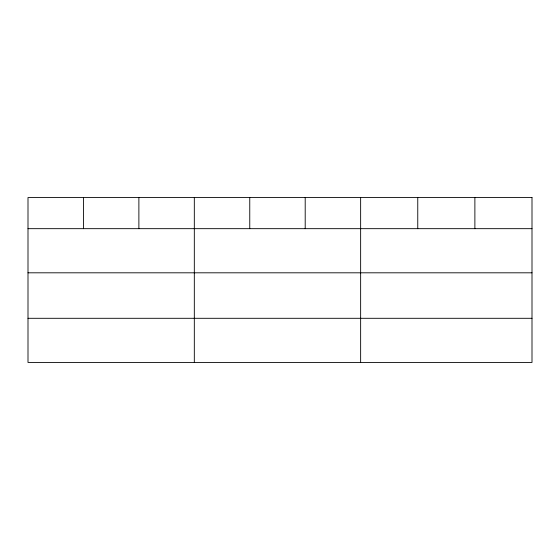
<?xml version="1.0" encoding="UTF-8"?>
<svg xmlns="http://www.w3.org/2000/svg" width="560" height="560" viewBox="0 0 560 560"><rect width="100%" height="100%" fill="white"/><g stroke="black" fill="none" stroke-linecap="round" stroke-linejoin="round"><path stroke-width="0.84" d="M28 228.669L532 228.669M28 272.811L532 272.811M28 318.297L532 318.297M474.88 197.554L474.88 228.669M417.76 197.554L417.76 228.669M360.64 197.554L360.64 362.446M305.2 197.554L305.2 228.669M249.76 197.554L249.76 228.669M194.32 197.554L194.32 362.446M138.88 197.554L138.88 228.669M83.44 197.554L83.44 228.669M532 197.554L28 197.554L28 362.446L532 362.446L532 197.554"/></g></svg>
